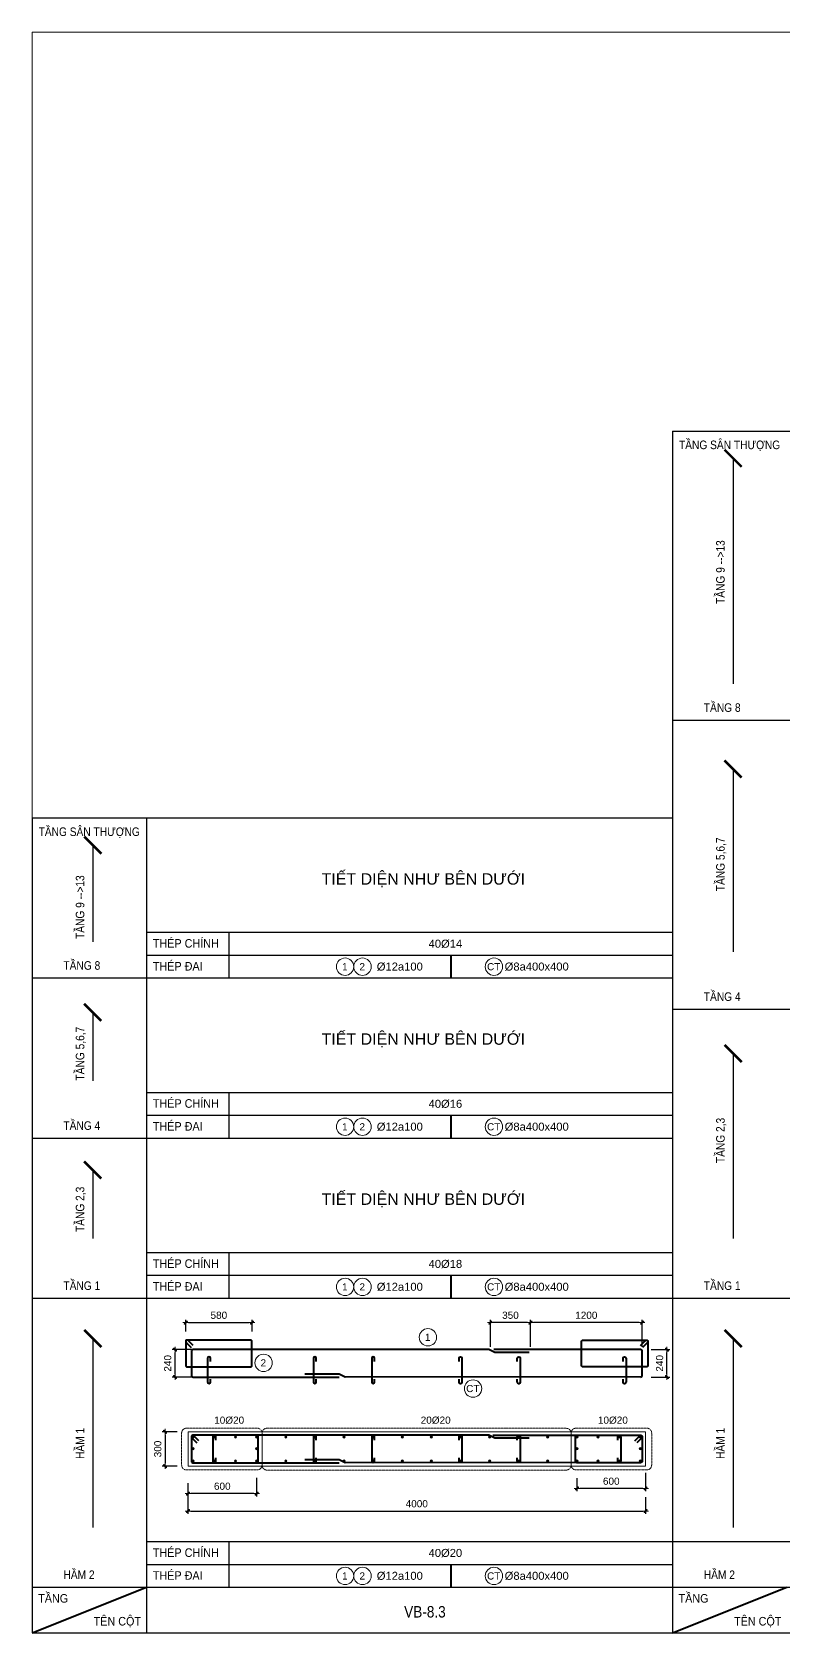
# Model space of a CAD drawing. Header units: millimetres. Extents: x -146909 to 4830753, y -683702 to -336947.
# Drawn here: x 4661384 to 4667957, y -448762 to -434762 of the extents above; entities that cross this region are included whole.
import ezdxf
from ezdxf.enums import TextEntityAlignment as Align

# ---------------------------------------------------------------- set-up
doc = ezdxf.new("R2010")
doc.units = ezdxf.units.MM
doc.header["$MEASUREMENT"] = 0
doc.linetypes.add('HIDDEN', pattern=[0.375, 0.25, -0.125])
doc.layers.get('0').update_dxf_attribs({"lineweight": 9})
doc.layers.get('Defpoints').update_dxf_attribs({"color": 10, "lineweight": 0})
for name, color, linetype, lineweight in [("'S_General_Cont_1 Thin", 1, 'Continuous', 18), ("'S_General_Text_3_Member name", 3, 'Continuous', 35), ('CDAI', 3, 'Continuous', 40), ('chunho.q', 1, 'Continuous', 13), ('CTHEP', 4, 'Continuous', 50), ('DBAO', 2, 'Continuous', 13), ('DMo', 9, 'HIDDEN', 9), ('KTH', 154, 'Continuous', 9), ('STICK', 1, 'Continuous', 9)]:
    doc.layers.add(name, color=color, linetype=linetype, lineweight=lineweight)
for name, color, linetype in [('DM', 1, 'Continuous'), ('TBL', 1, 'Continuous'), ('TX', 214, 'Continuous')]:
    doc.layers.add(name, color=color, linetype=linetype)
doc.styles.add('arial', font='arial.ttf', dxfattribs={"width": 0.85})
doc.styles.add('TTP-HelCon', font='arial.ttf')
doc.dimstyles.new('TTP-25', dxfattribs={"dimscale": 25, "dimtxt": 2.5, "dimasz": 1, "dimexe": 1, "dimexo": 1, "dimgap": 0.09, "dimtad": 0, "dimdec": 4, "dimrnd": 10, "dimzin": 9, "dimdsep": 46, "dimtxsty": 'TTP-HelCon', "dimblk": 'Stick', "dimcen": 0.09, "dimdle": 1.5, "dimclrd": 256, "dimclre": 256, "dimclrt": 1, "dimadec": 0, "dimazin": 0, "dimtfac": 1, "dimtdec": 4, "dimtmove": 0, "dimatfit": 3, "dimldrblk": 'ARCHTICK', "dimfxl": 1, "dimtvp": 1, "dimtolj": 1, "dimtzin": 0, "dimarcsym": 0})
doc.dimstyles.new('TTP-50', dxfattribs={"dimscale": 50, "dimtxt": 2.5, "dimasz": 1, "dimexe": 1, "dimexo": 1, "dimgap": 0.09, "dimtad": 0, "dimdec": 4, "dimzin": 9, "dimdsep": 46, "dimtxsty": 'arial', "dimblk": 'Stick', "dimcen": 0.09, "dimdle": 1.5, "dimclrd": 256, "dimclre": 256, "dimclrt": 1, "dimadec": 0, "dimazin": 0, "dimtfac": 1, "dimtdec": 4, "dimtmove": 0, "dimatfit": 3, "dimldrblk": 'ARCHTICK', "dimfxl": 1, "dimtvp": 1, "dimtolj": 1, "dimtzin": 0, "dimarcsym": 0})

# ---------------------------------------------------------------- blocks, each defined once
blk = doc.blocks.new('Stick')
at = {"layer": 'STICK'}
h = blk.add_hatch(color=256, dxfattribs=at)
edge = h.paths.add_edge_path()
edge.add_line((0.3, 0.5), (-0.5, -0.3))
edge.add_arc((-0.4, -0.4), 0.141, 135, 315)
edge.add_line((-0.3, -0.5), (0.5, 0.3))
edge.add_arc((0.4, 0.4), 0.141, 315, 495)
blk.add_line((1, 0), (-1, 0), dxfattribs=at)
blk.add_lwpolyline([(0.3, 0.5), (-0.5, -0.3, 1), (-0.3, -0.5), (0.5, 0.3, 1), (0.3, 0.5, 1)], format="xyb", dxfattribs=at)
blk = doc.blocks.new('*D388')
at = {"layer": 'Defpoints', "color": 0, "transparency": 16777216}
for p in [(4666770, -446284), (4666934, -446284), (4666770, -446524)]:
    blk.add_point(p, dxfattribs=at)
at = {"layer": 'KTH', "lineweight": -2, "transparency": 16777216}
for p, q in [((4666795, -446284), (4666959, -446284)), ((4666934, -446499), (4666934, -446309)), ((4666795, -446524), (4666959, -446524))]:
    blk.add_line(p, q, dxfattribs=at)
at = {"layer": 'KTH', "lineweight": -2, "transparency": 16777216, "xscale": 25, "yscale": 25, "zscale": 25}
for p, rotation in [((4666934, -446284), 90), ((4666934, -446524), 270)]:
    blk.add_blockref('Stick', p, dxfattribs=dict(at, rotation=rotation))
at = {"layer": 'KTH', "color": 1, "transparency": 16777216, "insert": (4666870, -446404), "char_height": 62.5, "attachment_point": 5, "rotation": 90, "style": 'TTP-HelCon'}
blk.add_mtext('\\A1;240', dxfattribs=at)
blk = doc.blocks.new('_ArchTick')
at = {"color": 0, "linetype": 'ByBlock', "const_width": 0.15}
blk.add_lwpolyline([(-0.5, -0.5), (0.5, 0.5)], dxfattribs=at)
blk = doc.blocks.new('*D389')
at = {"layer": 'Defpoints', "color": 0, "transparency": 16777216}
for p in [(4662634, -446284), (4662817, -446284), (4662817, -446524)]:
    blk.add_point(p, dxfattribs=at)
at = {"layer": 'KTH', "lineweight": -2, "transparency": 16777216}
for p, q in [((4662792, -446284), (4662609, -446284)), ((4662634, -446499), (4662634, -446309)), ((4662792, -446524), (4662609, -446524))]:
    blk.add_line(p, q, dxfattribs=at)
at = {"layer": 'KTH', "lineweight": -2, "transparency": 16777216, "xscale": 25, "yscale": 25, "zscale": 25}
for p, rotation in [((4662634, -446284), 90), ((4662634, -446524), 270)]:
    blk.add_blockref('Stick', p, dxfattribs=dict(at, rotation=rotation))
at = {"layer": 'KTH', "color": 1, "transparency": 16777216, "insert": (4662570, -446404), "char_height": 62.5, "attachment_point": 5, "rotation": 90, "style": 'TTP-HelCon'}
blk.add_mtext('\\A1;240', dxfattribs=at)
blk = doc.blocks.new('*D390')
at = {"layer": 'Defpoints', "color": 0, "transparency": 16777216}
for p in [(4662747, -447426), (4663347, -447381), (4662747, -447543)]:
    blk.add_point(p, dxfattribs=at)
at = {"layer": 'KTH', "lineweight": -2, "transparency": 16777216}
for p, q in [((4663347, -447406), (4663347, -447568)), ((4662747, -447451), (4662747, -447568)), ((4663322, -447543), (4662772, -447543))]:
    blk.add_line(p, q, dxfattribs=at)
at = {"layer": 'KTH', "lineweight": -2, "transparency": 16777216, "xscale": 25, "yscale": 25, "zscale": 25, "rotation": 180}
blk.add_blockref('Stick', (4662747, -447543), dxfattribs=at)
at = {"layer": 'KTH', "lineweight": -2, "transparency": 16777216, "xscale": 25, "yscale": 25, "zscale": 25}
blk.add_blockref('Stick', (4663347, -447543), dxfattribs=at)
at = {"layer": 'KTH', "color": 1, "transparency": 16777216, "insert": (4663047, -447479), "char_height": 62.5, "attachment_point": 5, "style": 'TTP-HelCon'}
blk.add_mtext('\\A1;600', dxfattribs=at)
blk = doc.blocks.new('*D391')
at = {"layer": 'Defpoints', "color": 0, "transparency": 16777216}
for p in [(4662747, -447490), (4666747, -447548), (4666747, -447696)]:
    blk.add_point(p, dxfattribs=at)
at = {"layer": 'KTH', "lineweight": -2, "transparency": 16777216}
for p, q in [((4662747, -447515), (4662747, -447721)), ((4666747, -447573), (4666747, -447721)), ((4662772, -447696), (4666722, -447696))]:
    blk.add_line(p, q, dxfattribs=at)
at = {"layer": 'KTH', "lineweight": -2, "transparency": 16777216, "xscale": 25, "yscale": 25, "zscale": 25, "rotation": 180}
blk.add_blockref('Stick', (4662747, -447696), dxfattribs=at)
at = {"layer": 'KTH', "lineweight": -2, "transparency": 16777216, "xscale": 25, "yscale": 25, "zscale": 25}
blk.add_blockref('Stick', (4666747, -447696), dxfattribs=at)
at = {"layer": 'KTH', "color": 1, "transparency": 16777216, "insert": (4664747, -447632), "char_height": 62.5, "attachment_point": 5, "style": 'TTP-HelCon'}
blk.add_mtext('\\A1;4000', dxfattribs=at)
blk = doc.blocks.new('*D392')
at = {"layer": 'Defpoints', "color": 0, "transparency": 16777216}
for p in [(4666147, -447382), (4666747, -447337), (4666147, -447498)]:
    blk.add_point(p, dxfattribs=at)
at = {"layer": 'KTH', "lineweight": -2, "transparency": 16777216}
for p, q in [((4666147, -447407), (4666147, -447523)), ((4666747, -447362), (4666747, -447523)), ((4666722, -447498), (4666172, -447498))]:
    blk.add_line(p, q, dxfattribs=at)
at = {"layer": 'KTH', "lineweight": -2, "transparency": 16777216, "xscale": 25, "yscale": 25, "zscale": 25, "rotation": 180}
blk.add_blockref('Stick', (4666147, -447498), dxfattribs=at)
at = {"layer": 'KTH', "lineweight": -2, "transparency": 16777216, "xscale": 25, "yscale": 25, "zscale": 25}
blk.add_blockref('Stick', (4666747, -447498), dxfattribs=at)
at = {"layer": 'KTH', "color": 1, "transparency": 16777216, "insert": (4666447, -447435), "char_height": 62.5, "attachment_point": 5, "style": 'TTP-HelCon'}
blk.add_mtext('\\A1;600', dxfattribs=at)
blk = doc.blocks.new('*D393')
at = {"layer": 'Defpoints', "color": 0, "transparency": 16777216}
for p in [(4665391, -446048), (4665391, -446284), (4665741, -446284)]:
    blk.add_point(p, dxfattribs=at)
at = {"layer": 'KTH', "lineweight": -2, "transparency": 16777216}
for p, q in [((4665391, -446259), (4665391, -446023)), ((4665741, -446259), (4665741, -446023)), ((4665716, -446048), (4665416, -446048))]:
    blk.add_line(p, q, dxfattribs=at)
at = {"layer": 'KTH', "lineweight": -2, "transparency": 16777216, "xscale": 25, "yscale": 25, "zscale": 25, "rotation": 180}
blk.add_blockref('Stick', (4665391, -446048), dxfattribs=at)
at = {"layer": 'KTH', "lineweight": -2, "transparency": 16777216, "xscale": 25, "yscale": 25, "zscale": 25}
blk.add_blockref('Stick', (4665741, -446048), dxfattribs=at)
at = {"layer": 'KTH', "color": 1, "transparency": 16777216, "insert": (4665566, -445984), "char_height": 62.5, "attachment_point": 5, "style": 'TTP-HelCon'}
blk.add_mtext('\\A1;350', dxfattribs=at)
blk = doc.blocks.new('*D394')
at = {"layer": 'Defpoints', "color": 0, "transparency": 16777216}
for p in [(4665741, -446048), (4665741, -446284), (4666717, -446284)]:
    blk.add_point(p, dxfattribs=at)
at = {"layer": 'KTH', "lineweight": -2, "transparency": 16777216}
for p, q in [((4665741, -446259), (4665741, -446023)), ((4666717, -446259), (4666717, -446023)), ((4666692, -446048), (4665766, -446048))]:
    blk.add_line(p, q, dxfattribs=at)
at = {"layer": 'KTH', "lineweight": -2, "transparency": 16777216, "xscale": 25, "yscale": 25, "zscale": 25, "rotation": 180}
blk.add_blockref('Stick', (4665741, -446048), dxfattribs=at)
at = {"layer": 'KTH', "lineweight": -2, "transparency": 16777216, "xscale": 25, "yscale": 25, "zscale": 25}
blk.add_blockref('Stick', (4666717, -446048), dxfattribs=at)
at = {"layer": 'KTH', "color": 1, "transparency": 16777216, "insert": (4666229, -445984), "char_height": 62.5, "attachment_point": 5, "style": 'TTP-HelCon'}
blk.add_mtext('\\A1;1200', dxfattribs=at)
blk = doc.blocks.new('*U371')
at = {"layer": 'CTHEP', "ltscale": 0.02, "const_width": 10}
blk.add_lwpolyline([(0, 5, -1), (0, -5, -1)], format="xyb", close=True, dxfattribs=at)
at = {"layer": 'Defpoints', "color": 1}
blk.add_circle((0, 0), 10, dxfattribs=at)
blk = doc.blocks.new('*U372')
at = {"layer": 'CDAI', "color": 0, "linetype": 'ByBlock', "lineweight": -2, "transparency": 16777216}
for p in [(0, 0), (185, 0), (370, 0), (555, 0)]:
    blk.add_blockref('*U371', p, dxfattribs=at)
blk = doc.blocks.new('*D395')
at = {"layer": 'Defpoints', "color": 0, "transparency": 16777216}
for p in [(4662677, -447003), (4662547, -447303), (4662677, -447303)]:
    blk.add_point(p, dxfattribs=at)
at = {"layer": 'KTH', "lineweight": -2, "transparency": 16777216}
for p, q in [((4662652, -447003), (4662522, -447003)), ((4662547, -447028), (4662547, -447278)), ((4662652, -447303), (4662522, -447303))]:
    blk.add_line(p, q, dxfattribs=at)
at = {"layer": 'KTH', "lineweight": -2, "transparency": 16777216, "xscale": 25, "yscale": 25, "zscale": 25}
for p, rotation in [((4662547, -447003), 90), ((4662547, -447303), 270)]:
    blk.add_blockref('Stick', p, dxfattribs=dict(at, rotation=rotation))
at = {"layer": 'KTH', "color": 1, "transparency": 16777216, "insert": (4662483, -447153), "char_height": 62.5, "attachment_point": 5, "rotation": 90, "style": 'TTP-HelCon'}
blk.add_mtext('\\A1;300', dxfattribs=at)
blk = doc.blocks.new('*U373')
at = {"layer": 'CTHEP', "ltscale": 0.02, "const_width": 10}
blk.add_lwpolyline([(0, 5, -1), (0, -5, -1)], format="xyb", close=True, dxfattribs=at)
at = {"layer": 'Defpoints', "color": 1}
blk.add_circle((0, 0), 10, dxfattribs=at)
blk = doc.blocks.new('*U374')
at = {"layer": 'CDAI', "color": 0, "linetype": 'ByBlock', "lineweight": -2, "transparency": 16777216}
blk.add_blockref('*U373', (0, 0), dxfattribs=at)
blk = doc.blocks.new('*U379')
at = {"layer": 'CTHEP', "ltscale": 0.02, "const_width": 10}
blk.add_lwpolyline([(0, 5, -1), (0, -5, -1)], format="xyb", close=True, dxfattribs=at)
at = {"layer": 'Defpoints', "color": 1}
blk.add_circle((0, 0), 10, dxfattribs=at)
blk = doc.blocks.new('*U370')
at = {"layer": 'CDAI', "color": 0, "linetype": 'ByBlock', "lineweight": -2, "transparency": 16777216}
blk.add_blockref('*U379', (0, 0), dxfattribs=at)
blk = doc.blocks.new('*U375')
at = {"layer": 'CTHEP', "ltscale": 0.02, "const_width": 10}
blk.add_lwpolyline([(0, 5, -1), (0, -5, -1)], format="xyb", close=True, dxfattribs=at)
at = {"layer": 'Defpoints', "color": 1}
blk.add_circle((0, 0), 10, dxfattribs=at)
blk = doc.blocks.new('*U376')
at = {"layer": 'CDAI', "color": 0, "linetype": 'ByBlock', "lineweight": -2, "transparency": 16777216}
blk.add_blockref('*U375', (0, 0), dxfattribs=at)
blk = doc.blocks.new('*U377')
at = {"layer": 'CTHEP', "ltscale": 0.02, "const_width": 10}
blk.add_lwpolyline([(0, 5, -1), (0, -5, -1)], format="xyb", close=True, dxfattribs=at)
at = {"layer": 'Defpoints', "color": 1}
blk.add_circle((0, 0), 10, dxfattribs=at)
blk = doc.blocks.new('*U378')
at = {"layer": 'CDAI', "color": 0, "linetype": 'ByBlock', "lineweight": -2, "transparency": 16777216}
for p in [(0, 0), (255, 0), (509, 0), (764, 0), (1018, 0), (1273, 0), (1527, 0), (1782, 0), (2036, 0), (2291, 0), (2545, 0), (2800, 0)]:
    blk.add_blockref('*U377', p, dxfattribs=at)
blk = doc.blocks.new('*D396')
at = {"layer": 'Defpoints', "color": 0, "transparency": 16777216}
for p in [(4662728, -446152), (4663307, -446048), (4663307, -446152)]:
    blk.add_point(p, dxfattribs=at)
at = {"layer": 'KTH', "lineweight": -2, "transparency": 16777216}
for p, q in [((4662728, -446127), (4662728, -446023)), ((4663307, -446127), (4663307, -446023)), ((4662753, -446048), (4663282, -446048))]:
    blk.add_line(p, q, dxfattribs=at)
at = {"layer": 'KTH', "lineweight": -2, "transparency": 16777216, "xscale": 25, "yscale": 25, "zscale": 25, "rotation": 180}
blk.add_blockref('Stick', (4662728, -446048), dxfattribs=at)
at = {"layer": 'KTH', "lineweight": -2, "transparency": 16777216, "xscale": 25, "yscale": 25, "zscale": 25}
blk.add_blockref('Stick', (4663307, -446048), dxfattribs=at)
at = {"layer": 'KTH', "color": 1, "transparency": 16777216, "insert": (4663017, -445984), "char_height": 62.5, "attachment_point": 5, "style": 'TTP-HelCon'}
blk.add_mtext('\\A1;580', dxfattribs=at)
blk = doc.blocks.new('sign of slab')
at = {"layer": "'S_General_Cont_1 Thin"}
blk.add_circle((-10, 0), 475, dxfattribs=at)
at = {"layer": "'S_General_Text_3_Member name", "style": 'arial'}
blk.add_attdef('S', text='', height=250, dxfattribs=at).set_placement((-23, -1), align=Align.MIDDLE_CENTER)
blk = doc.blocks.new('*U368')
at = {"layer": 'CTHEP', "ltscale": 0.02, "const_width": 10}
blk.add_lwpolyline([(0, 5, -1), (0, -5, -1)], format="xyb", close=True, dxfattribs=at)
at = {"layer": 'Defpoints', "color": 1}
blk.add_circle((0, 0), 10, dxfattribs=at)
blk = doc.blocks.new('*U369')
at = {"layer": 'CDAI', "color": 0, "linetype": 'ByBlock', "lineweight": -2, "transparency": 16777216}
blk.add_blockref('*U368', (0, 0), dxfattribs=at)
blk = doc.blocks.new('*U380')
at = {"layer": 'CTHEP', "ltscale": 0.02, "const_width": 10}
blk.add_lwpolyline([(0, 5, -1), (0, -5, -1)], format="xyb", close=True, dxfattribs=at)
at = {"layer": 'Defpoints', "color": 1}
blk.add_circle((0, 0), 10, dxfattribs=at)
blk = doc.blocks.new('*U381')
at = {"layer": 'CDAI', "color": 0, "linetype": 'ByBlock', "lineweight": -2, "transparency": 16777216}
for p in [(0, 0), (255, 0), (509, 0), (764, 0), (1018, 0), (1273, 0), (1527, 0), (1782, 0), (2036, 0), (2291, 0), (2545, 0), (2800, 0)]:
    blk.add_blockref('*U380', p, dxfattribs=at)
blk = doc.blocks.new('*U384')
at = {"layer": 'CTHEP', "ltscale": 0.02, "const_width": 10}
blk.add_lwpolyline([(0, 5, -1), (0, -5, -1)], format="xyb", close=True, dxfattribs=at)
at = {"layer": 'Defpoints', "color": 1}
blk.add_circle((0, 0), 10, dxfattribs=at)
blk = doc.blocks.new('*U385')
at = {"layer": 'CDAI', "color": 0, "linetype": 'ByBlock', "lineweight": -2, "transparency": 16777216}
for p in [(0, 0), (185, 0), (370, 0), (555, 0)]:
    blk.add_blockref('*U384', p, dxfattribs=at)
blk = doc.blocks.new('*U382')
at = {"layer": 'CTHEP', "ltscale": 0.02, "const_width": 10}
blk.add_lwpolyline([(0, 5, -1), (0, -5, -1)], format="xyb", close=True, dxfattribs=at)
at = {"layer": 'Defpoints', "color": 1}
blk.add_circle((0, 0), 10, dxfattribs=at)
blk = doc.blocks.new('*U383')
at = {"layer": 'CDAI', "color": 0, "linetype": 'ByBlock', "lineweight": -2, "transparency": 16777216}
for p in [(0, 0), (185, 0), (370, 0), (555, 0)]:
    blk.add_blockref('*U382', p, dxfattribs=at)
blk = doc.blocks.new('*U386')
at = {"layer": 'CTHEP', "ltscale": 0.02, "const_width": 10}
blk.add_lwpolyline([(0, 5, -1), (0, -5, -1)], format="xyb", close=True, dxfattribs=at)
at = {"layer": 'Defpoints', "color": 1}
blk.add_circle((0, 0), 10, dxfattribs=at)
blk = doc.blocks.new('*U387')
at = {"layer": 'CDAI', "color": 0, "linetype": 'ByBlock', "lineweight": -2, "transparency": 16777216}
for p in [(0, 0), (185, 0), (370, 0), (555, 0)]:
    blk.add_blockref('*U386', p, dxfattribs=at)

msp = doc.modelspace()

# ---------------------------------------------------------------- linework, layer by layer
at = {"layer": 'CDAI', "color": 214}
for p, q in [((4665043.5542, -442834.30619), (4665043.5542, -443034.30619)), ((4665043.5542, -444234.30619), (4665043.5542, -444434.30619)), ((4665043.5542, -445634.30619), (4665043.5542, -445834.30619)), ((4665043.5542, -448161.98892), (4665043.5542, -448361.98892)), ((4661384.0124, -448761.98892), (4662384.0124, -448361.98892)), ((4666981.50187, -448761.98892), (4667981.50187, -448361.98892))]:
    msp.add_line(p, q, dxfattribs=at)
at = {"layer": 'CDAI'}
for points in [[(4662793.27035, -446248.10741), (4662748.95015, -446203.78721, 0.6681786379), (4662727.61132, -446212.62604), (4662727.61132, -446423.12604, 0.4142135624), (4662740.11132, -446435.62604), (4663294.11132, -446435.62604, 0.4142135624), (4663306.61132, -446423.12604), (4663306.61132, -446212.62604, 0.4142135624), (4663294.11132, -446200.12604), (4662740.11132, -446200.12604, 0.6681786379), (4662731.27249, -446221.46488), (4662775.59268, -446265.78508)], [(4666701.59899, -446248.10741), (4666745.91919, -446203.78721, -0.6681786379), (4666767.25803, -446212.62604), (4666767.25803, -446423.12604, -0.4142135624), (4666754.75803, -446435.62604), (4666200.75803, -446435.62604, -0.4142135624), (4666188.25803, -446423.12604), (4666188.25803, -446212.62604, -0.4142135624), (4666200.75803, -446200.12604), (4666754.75803, -446200.12604, -0.6681786379), (4666763.59686, -446221.46488), (4666719.27666, -446265.78508)], [(4662943.68467, -446386.55869), (4662943.68467, -446359.05869, 1), (4662918.68467, -446359.05869), (4662918.68467, -446569.55869, 1), (4662943.68467, -446569.55869), (4662943.68467, -446542.05869)], [(4663869.02558, -446386.55869), (4663869.02558, -446359.05869, 1), (4663844.02558, -446359.05869), (4663844.02558, -446569.55869, 1), (4663869.02558, -446569.55869), (4663869.02558, -446542.05869)], [(4664378.11649, -446386.55869), (4664378.11649, -446359.05869, 1), (4664353.11649, -446359.05869), (4664353.11649, -446569.55869, 1), (4664378.11649, -446569.55869), (4664378.11649, -446542.05869)], [(4665116.75286, -446386.55869), (4665116.75286, -446359.05869, -1), (4665141.75286, -446359.05869), (4665141.75286, -446569.55869, -1), (4665116.75286, -446569.55869), (4665116.75286, -446542.05869)], [(4665625.84376, -446386.55869), (4665625.84376, -446359.05869, -1), (4665650.84376, -446359.05869), (4665650.84376, -446569.55869, -1), (4665625.84376, -446569.55869), (4665625.84376, -446542.05869)], [(4666551.18467, -446386.55869), (4666551.18467, -446359.05869, -1), (4666576.18467, -446359.05869), (4666576.18467, -446569.55869, -1), (4666551.18467, -446569.55869), (4666551.18467, -446542.05869)], [(4662843.09371, -447081.15255), (4662798.77351, -447036.83235, 0.6681786379), (4662777.43467, -447045.67119), (4662777.43467, -447260.67119, 0.4142135624), (4662789.93467, -447273.17119), (4663347.80859, -447273.17119, 0.4142135624), (4663360.30859, -447260.67119), (4663360.30859, -447045.67119, 0.4142135624), (4663347.80859, -447033.17119), (4662789.93467, -447033.17119, 0.6681786379), (4662781.09584, -447054.51002), (4662825.41604, -447098.83022)], [(4662989.93467, -447075.67119), (4662989.93467, -447048.17119, 1), (4662964.93467, -447048.17119), (4662964.93467, -447258.67119, 1), (4662989.93467, -447258.67119), (4662989.93467, -447231.17119)], [(4663869.02558, -447075.67119), (4663869.02558, -447048.17119, 1), (4663844.02558, -447048.17119), (4663844.02558, -447258.67119, 1), (4663869.02558, -447258.67119), (4663869.02558, -447231.17119)], [(4664378.11649, -447075.67119), (4664378.11649, -447048.17119, 1), (4664353.11649, -447048.17119), (4664353.11649, -447258.67119, 1), (4664378.11649, -447258.67119), (4664378.11649, -447231.17119)], [(4665116.75286, -447075.67119), (4665116.75286, -447048.17119, -1), (4665141.75286, -447048.17119), (4665141.75286, -447258.67119, -1), (4665116.75286, -447258.67119), (4665116.75286, -447231.17119)], [(4665625.84376, -447075.67119), (4665625.84376, -447048.17119, -1), (4665650.84376, -447048.17119), (4665650.84376, -447258.67119, -1), (4665625.84376, -447258.67119), (4665625.84376, -447231.17119)], [(4666651.77564, -447081.15255), (4666696.09584, -447036.83235, -0.6681786379), (4666717.43467, -447045.67119), (4666717.43467, -447260.67119, -0.4142135624), (4666704.93467, -447273.17119), (4666147.06076, -447273.17119, -0.4142135624), (4666134.56076, -447260.67119), (4666134.56076, -447045.67119, -0.4142135624), (4666147.06076, -447033.17119), (4666704.93467, -447033.17119, -0.6681786379), (4666713.77351, -447054.51002), (4666669.45331, -447098.83022)], [(4666504.93467, -447075.67119), (4666504.93467, -447048.17119, -1), (4666529.93467, -447048.17119), (4666529.93467, -447258.67119, -1), (4666504.93467, -447258.67119), (4666504.93467, -447231.17119)]]:
    msp.add_lwpolyline(points, format="xyb", dxfattribs=at)
at = {"layer": 'CDAI', "ltscale": 0.02}
for points in [[(4665728.13377, -446308.82207), (4665428.39791, -446308.82207), (4665378.39791, -446283.82207), (4662792.43467, -446283.82207, 0.4142135624), (4662777.43467, -446298.82207), (4662777.43467, -446508.82207, 0.4142135624), (4662792.43467, -446523.82207), (4664068.98351, -446523.82207)], [(4666702.43467, -446523.82207, 0.4142135624), (4666717.43467, -446508.82207), (4666717.43467, -446298.82207, 0.4142135624), (4666702.43467, -446283.82207), (4665421.51396, -446283.82207)], [(4665728.13377, -447058.17119), (4665428.39791, -447058.17119), (4665378.39791, -447033.17119), (4662792.43467, -447033.17119, 0.4142135624), (4662777.43467, -447048.17119), (4662777.43467, -447258.17119, 0.4142135624), (4662792.43467, -447273.17119), (4664069.06476, -447273.17119)]]:
    msp.add_lwpolyline(points, format="xyb", dxfattribs=at)
for points in [[(4666707.16314, -446523.05729), (4664120.09971, -446524.09065), (4664070.09971, -446499.09065), (4663769.32249, -446499.09065)], [(4665411.19961, -447033.17119), (4666702.43467, -447033.17119)], [(4666707.16314, -447272.40641), (4664120.09971, -447273.43977), (4664070.09971, -447248.43977), (4663769.32249, -447248.43977)]]:
    msp.add_lwpolyline(points, dxfattribs=at)
at = {"layer": 'DBAO', "color": 1}
msp.add_lwpolyline([(4678134.0124, -448761.98892), (4661384.0124, -448761.98892), (4661384.0124, -434761.98892), (4678134.0124, -434761.98892)], close=True, dxfattribs=at)
at = {"layer": 'DBAO'}
msp.add_lwpolyline([(4663177.43467, -447303.71134), (4662747.43467, -447303.17119), (4662747.43467, -447003.17119), (4666747.43467, -447003.17119), (4666747.43467, -447303.15822), (4663177.44332, -447303.71134)], dxfattribs=at)
at = {"layer": 'DMo', "color": 6, "ltscale": 10}
msp.add_lwpolyline([(4663351.3884, -446970.89006), (4662734.59438, -446970.89006, 0.4142135624), (4662691.65472, -447013.82972), (4662691.65472, -447293.22635, 0.4142135624), (4662734.59438, -447336.16602), (4663351.3884, -447336.16602, 0.4142135624), (4663394.32806, -447293.22635), (4663394.32806, -447013.82972, 0.4142135624)], format="xyb", close=True, dxfattribs=at)
for points in [[(4666096.20232, -447014.87492, 0.4142135624), (4666053.26266, -446971.93526), (4663437.26773, -446971.93526, 0.4142135624), (4663394.32806, -447014.87492)], [(4663394.32806, -447013.82972), (4663394.32806, -447294.27155, 0.4142135624), (4663437.26773, -447337.21122), (4666053.26266, -447337.21122, 0.4142135624), (4666096.20232, -447294.27155), (4666096.20232, -447013.82972)], [(4666757.3678, -446970.89006), (4666139.14198, -446970.89006, 0.4142135624), (4666096.20232, -447013.82972), (4666096.20232, -447293.22635, 0.4142135624), (4666139.14198, -447336.16602), (4666757.3678, -447336.16602, 0.4142135624), (4666800.30746, -447293.22635), (4666800.30746, -447013.82972, 0.4142135624), (4666757.3678, -446970.89006)]]:
    msp.add_lwpolyline(points, format="xyb", dxfattribs=at)
at = {"layer": 'TBL'}
for p, q in [((4666981.50187, -438251.25797), (4666981.50187, -448761.98892)), ((4666981.50187, -438251.25797), (4677708.16403, -438251.25797)), ((4666981.50187, -440778.94071), (4677708.16403, -440778.94071)), ((4661384.0124, -441634.30619), (4661384.0124, -448761.98892)), ((4661384.0124, -441634.30619), (4666981.50187, -441634.30619)), ((4662384.0124, -441634.30619), (4662384.0124, -448761.98892)), ((4666981.50187, -441634.30619), (4666981.50187, -448761.98892)), ((4662384.0124, -442634.30619), (4666981.50187, -442634.30619)), ((4663105.60653, -442634.30619), (4663105.60653, -443034.30619)), ((4661384.0124, -443034.30619), (4666981.50187, -443034.30619)), ((4666981.50187, -443306.62345), (4677708.16403, -443306.62345)), ((4662384.0124, -444034.30619), (4666981.50187, -444034.30619)), ((4663105.60653, -444034.30619), (4663105.60653, -444434.30619)), ((4661384.0124, -444434.30619), (4666981.50187, -444434.30619)), ((4662384.0124, -445434.30619), (4666981.50187, -445434.30619)), ((4663105.60653, -445434.30619), (4663105.60653, -445834.30619)), ((4661384.0124, -445834.30619), (4666981.50187, -445834.30619)), ((4666981.50187, -445834.30619), (4677708.16403, -445834.30619)), ((4662384.0124, -447961.98892), (4666981.50187, -447961.98892)), ((4663105.60653, -447961.98892), (4663105.60653, -448361.98892)), ((4666981.50187, -447961.98892), (4677708.16403, -447961.98892)), ((4661384.0124, -448361.98892), (4666981.50187, -448361.98892)), ((4666981.50187, -448361.98892), (4677708.16403, -448361.98892)), ((4661384.0124, -448761.98892), (4666981.50187, -448761.98892)), ((4666981.50187, -448761.98892), (4670839.23041, -448761.98892)), ((4666981.50187, -448761.98892), (4677545.60831, -448761.98892))]:
    msp.add_line(p, q, dxfattribs=at)
at = {"layer": 'TBL', "color": 8}
for p, q in [((4662384.0124, -442834.30619), (4666981.50187, -442834.30619)), ((4662384.0124, -444234.30619), (4666981.50187, -444234.30619)), ((4662384.0124, -445634.30619), (4666981.50187, -445634.30619)), ((4662384.0124, -448161.98892), (4666981.50187, -448161.98892))]:
    msp.add_line(p, q, dxfattribs=at)

# ---------------------------------------------------------------- block references
ref = msp.add_blockref('sign of slab', (4664122.25538, -442935.40229), dxfattribs=dict(xscale=0.16, yscale=0.16, zscale=0.16))
ref.add_attrib('S', '1', dxfattribs={"layer": 'DM', "height": 62.5, "style": 'arial'}).set_placement((4664118.50136, -442935.55918), align=Align.MIDDLE_CENTER)
ref = msp.add_blockref('sign of slab', (4664274.22096, -442935.40229), dxfattribs=dict(xscale=0.16, yscale=0.16, zscale=0.16))
ref.add_attrib('S', '2', dxfattribs={"layer": 'DM', "height": 62.5, "style": 'arial'}).set_placement((4664270.46694, -442935.55918), align=Align.MIDDLE_CENTER)
ref = msp.add_blockref('sign of slab', (4665423.31632, -442935.40229), dxfattribs=dict(xscale=0.16, yscale=0.16, zscale=0.16))
ref.add_attrib('S', 'CT', dxfattribs={"layer": 'DM', "height": 62.5, "style": 'arial'}).set_placement((4665419.5623, -442935.55918), align=Align.MIDDLE_CENTER)
ref = msp.add_blockref('sign of slab', (4664122.25538, -444335.40229), dxfattribs=dict(xscale=0.16, yscale=0.16, zscale=0.16))
ref.add_attrib('S', '1', dxfattribs={"layer": 'DM', "height": 62.5, "style": 'arial'}).set_placement((4664118.50136, -444335.55918), align=Align.MIDDLE_CENTER)
ref = msp.add_blockref('sign of slab', (4664274.22096, -444335.40229), dxfattribs=dict(xscale=0.16, yscale=0.16, zscale=0.16))
ref.add_attrib('S', '2', dxfattribs={"layer": 'DM', "height": 62.5, "style": 'arial'}).set_placement((4664270.46694, -444335.55918), align=Align.MIDDLE_CENTER)
ref = msp.add_blockref('sign of slab', (4665423.31632, -444335.40229), dxfattribs=dict(xscale=0.16, yscale=0.16, zscale=0.16))
ref.add_attrib('S', 'CT', dxfattribs={"layer": 'DM', "height": 62.5, "style": 'arial'}).set_placement((4665419.5623, -444335.55918), align=Align.MIDDLE_CENTER)
ref = msp.add_blockref('sign of slab', (4664122.25538, -445735.40229), dxfattribs=dict(xscale=0.16, yscale=0.16, zscale=0.16))
ref.add_attrib('S', '1', dxfattribs={"layer": 'DM', "height": 62.5, "style": 'arial'}).set_placement((4664118.50136, -445735.55918), align=Align.MIDDLE_CENTER)
ref = msp.add_blockref('sign of slab', (4664274.22096, -445735.40229), dxfattribs=dict(xscale=0.16, yscale=0.16, zscale=0.16))
ref.add_attrib('S', '2', dxfattribs={"layer": 'DM', "height": 62.5, "style": 'arial'}).set_placement((4664270.46694, -445735.55918), align=Align.MIDDLE_CENTER)
ref = msp.add_blockref('sign of slab', (4665423.31632, -445735.40229), dxfattribs=dict(xscale=0.16, yscale=0.16, zscale=0.16))
ref.add_attrib('S', 'CT', dxfattribs={"layer": 'DM', "height": 62.5, "style": 'arial'}).set_placement((4665419.5623, -445735.55918), align=Align.MIDDLE_CENTER)
ref = msp.add_blockref('sign of slab', (4664846.28286, -446176.28944), dxfattribs=dict(xscale=0.16, yscale=0.16, zscale=0.16))
ref.add_attrib('S', '1', dxfattribs={"layer": 'DM', "height": 62.5, "style": 'arial'}).set_placement((4664842.52885, -446176.44634), align=Align.MIDDLE_CENTER)
ref = msp.add_blockref('sign of slab', (4663409.50101, -446399.7781), dxfattribs=dict(xscale=0.16, yscale=0.16, zscale=0.16))
ref.add_attrib('S', '2', dxfattribs={"layer": 'DM', "height": 62.5, "style": 'arial'}).set_placement((4663405.747, -446399.93499), align=Align.MIDDLE_CENTER)
ref = msp.add_blockref('sign of slab', (4665240.64028, -446624.34392), dxfattribs=dict(xscale=0.16, yscale=0.16, zscale=0.16))
ref.add_attrib('S', 'CT', dxfattribs={"layer": 'DM', "height": 62.5, "style": 'arial'}).set_placement((4665236.88627, -446624.50081), align=Align.MIDDLE_CENTER)
ref = msp.add_blockref('sign of slab', (4664122.25538, -448263.08503), dxfattribs=dict(xscale=0.16, yscale=0.16, zscale=0.16))
ref.add_attrib('S', '1', dxfattribs={"layer": 'DM', "height": 62.5, "style": 'arial'}).set_placement((4664118.50136, -448263.24192), align=Align.MIDDLE_CENTER)
ref = msp.add_blockref('sign of slab', (4664274.22096, -448263.08503), dxfattribs=dict(xscale=0.16, yscale=0.16, zscale=0.16))
ref.add_attrib('S', '2', dxfattribs={"layer": 'DM', "height": 62.5, "style": 'arial'}).set_placement((4664270.46694, -448263.24192), align=Align.MIDDLE_CENTER)
ref = msp.add_blockref('sign of slab', (4665423.31632, -448263.08503), dxfattribs=dict(xscale=0.16, yscale=0.16, zscale=0.16))
ref.add_attrib('S', 'CT', dxfattribs={"layer": 'DM', "height": 62.5, "style": 'arial'}).set_placement((4665419.5623, -448263.24192), align=Align.MIDDLE_CENTER)
at = {"layer": 'CDAI', "color": 214}
for name, p in [('*U372', (4662792.43467, -447048.17119)), ('*U378', (4663347.43467, -447048.17119))]:
    msp.add_blockref(name, p, dxfattribs=at)
at = {"layer": 'CDAI', "color": 214, "xscale": -1, "rotation": 180}
for name, p in [('*U374', (4662792.43467, -447150.92119)), ('*U370', (4663347.43467, -447150.92119)), ('*U385', (4662792.43467, -447258.17119)), ('*U381', (4663347.43467, -447258.17119))]:
    msp.add_blockref(name, p, dxfattribs=at)
at = {"layer": 'CDAI', "color": 214, "xscale": -1}
msp.add_blockref('*U383', (4666702.43467, -447048.17119), dxfattribs=at)
at = {"layer": 'CDAI', "color": 214, "rotation": 180}
for name, p in [('*U369', (4666147.43467, -447150.92119)), ('*U376', (4666702.43467, -447150.92119)), ('*U387', (4666702.43467, -447258.17119))]:
    msp.add_blockref(name, p, dxfattribs=at)

# ---------------------------------------------------------------- texts
at = {"layer": 'chunho.q', "color": 1, "style": 'arial', "width": 0.85}
for s, p in [('TẦNG SÂN THƯỢNG', (4667038.98927, -438409.60924)), ('TẦNG 8', (4667256.14686, -440706.94071)), ('TẦNG SÂN THƯỢNG', (4661441.4998, -441792.65745)), ('TẦNG 8', (4661658.65739, -442962.30619)), ('TẦNG 4', (4667256.14686, -443234.62345)), ('TẦNG 4', (4661658.65739, -444362.30619)), ('TẦNG 1', (4661658.65739, -445762.30619)), ('TẦNG 1', (4667256.14686, -445762.30619)), ('HẦM 2', (4661658.65739, -448289.98892)), ('HẦM 2', (4667256.14686, -448289.98892))]:
    msp.add_text(s, height=75, dxfattribs=at).set_placement(p)
for s, p in [('TẦNG 9 -->13', (4667438.83426, -439763.23797)), ('TẦNG 5,6,7', (4667438.83426, -442275.18862)), ('TẦNG 9 -->13', (4661841.34479, -442693.21046)), ('TẦNG 5,6,7', (4661841.34479, -443930.7949)), ('TẦNG 2,3', (4667438.83426, -444652.83499)), ('TẦNG 2,3', (4661841.34479, -445255.46415)), ('HẦM 1', (4661841.34479, -447240.2111)), ('HẦM 1', (4667438.83426, -447240.2111))]:
    msp.add_text(s, height=75, rotation=90, dxfattribs=at).set_placement(p)
at = {"layer": 'chunho.q', "color": 1, "style": 'arial'}
for s, p in [('10%%C20', (4662976.17863, -446932.00567)), ('20%%C20', (4664781.30063, -446932.00567)), ('10%%C20', (4666330.21613, -446932.00567))]:
    msp.add_text(s, height=62.5, dxfattribs=at).set_placement(p)
at = {"layer": 'TX', "color": 2, "style": 'arial'}
for s, height, p in [('TIẾT DIỆN NHƯ BÊN DƯỚI', 100, (4664803.80322, -442167.96589)), ('40%%C14', 70, (4664997.15322, -442734.30619)), ('%%C12a100', 70, (4664598.73219, -442934.30619)), ('%%C8a400x400', 70, (4665795.4412, -442934.30619)), ('TIẾT DIỆN NHƯ BÊN DƯỚI', 100, (4664803.80322, -443567.96589)), ('40%%C16', 70, (4664997.15322, -444134.30619)), ('%%C12a100', 70, (4664598.73219, -444334.30619)), ('%%C8a400x400', 70, (4665795.4412, -444334.30619)), ('TIẾT DIỆN NHƯ BÊN DƯỚI', 100, (4664803.80322, -444967.96589)), ('40%%C18', 70, (4664997.15322, -445534.30619)), ('%%C12a100', 70, (4664598.73219, -445734.30619)), ('%%C8a400x400', 70, (4665795.4412, -445734.30619)), ('40%%C20', 70, (4664997.15322, -448061.98892)), ('%%C12a100', 70, (4664598.73219, -448261.98892)), ('%%C8a400x400', 70, (4665795.4412, -448261.98892))]:
    msp.add_text(s, height=height, dxfattribs=at).set_placement(p, align=Align.MIDDLE_CENTER)
at = {"layer": 'TX', "color": 2, "style": 'arial', "width": 0.9}
for s, p in [('THÉP CHÍNH', (4662440.27118, -442731.6218)), ('THÉP ĐAI', (4662440.27118, -442931.6218)), ('THÉP CHÍNH', (4662440.27118, -444131.6218)), ('THÉP ĐAI', (4662440.27118, -444331.6218)), ('THÉP CHÍNH', (4662440.27118, -445531.6218)), ('THÉP ĐAI', (4662440.27118, -445731.6218)), ('THÉP CHÍNH', (4662440.27118, -448059.30454)), ('THÉP ĐAI', (4662440.27118, -448259.30454)), ('TẦNG', (4661437.95846, -448459.30454)), ('TẦNG', (4667035.44794, -448459.30454)), ('TÊN CỘT', (4661922.89704, -448659.30454)), ('TÊN CỘT', (4667520.38651, -448659.30454))]:
    msp.add_text(s, height=75, dxfattribs=at).set_placement(p, align=Align.MIDDLE_LEFT)
at = {"layer": 'TX', "color": 2, "insert": (4664637.02293, -448526.68797), "char_height": 100, "width": 1911.8993861, "attachment_point": 1, "style": 'arial'}
msp.add_mtext('VB-8.3', dxfattribs=at)

# ---------------------------------------------------------------- dimensions: what is measured, and where the dimension line sits
at = {"layer": 'KTH'}
dim = msp.add_linear_dim(base=(4663306.61132, -446047.87675), p1=(4662727.61132, -446152.05469), p2=(4663306.61132, -446152.05469), dimstyle='TTP-25', dxfattribs=at)
dim.commit()
dim.dimension.update_dxf_attribs({"geometry": '*D396', "text_midpoint": (4663017.11132, -445984.05512)})
for base, p1, p2, angle, picture, middle in [((4665391.32747, -446047.87675), (4665741.32747, -446283.82207), (4665391.32747, -446283.82207), 180, '*D393', (4665566.32747, -445984.01249)), ((4662633.91111, -446283.82207), (4662817.43467, -446523.82207), (4662817.43467, -446283.82207), 90, '*D389', (4662570.08949, -446403.82207)), ((4666934.09923, -446283.82207), (4666769.97443, -446523.82207), (4666769.97443, -446283.82207), 90, '*D388', (4666870.27761, -446403.82207)), ((4662546.77993, -447303.17119), (4662677.23343, -447003.17119), (4662677.23343, -447303.17119), 90, '*D395', (4662482.91567, -447153.17119)), ((4662747.43467, -447542.83409), (4663347.43467, -447381.02384), (4662747.43467, -447426.02384), 180, '*D390', (4663047.43467, -447479.01247)), ((4666147.13495, -447498.37363), (4666747.13495, -447336.56339), (4666147.13495, -447381.56339), 180, '*D392', (4666447.13495, -447434.55201))]:
    dim = msp.add_linear_dim(base=base, p1=p1, p2=p2, angle=angle, dimstyle='TTP-25', dxfattribs=at)
    dim.commit()
    dim.dimension.update_dxf_attribs({"geometry": picture, "text_midpoint": middle})
dim = msp.add_linear_dim(base=(4665741.32747, -446047.87675), p1=(4666717.43467, -446283.82207), p2=(4665741.32747, -446283.82207), angle=180, text='1200', dimstyle='TTP-25', dxfattribs=at)
dim.commit()
dim.dimension.update_dxf_attribs({"geometry": '*D394', "text_midpoint": (4666229.38107, -445984.05512)})
dim = msp.add_linear_dim(base=(4666747.43467, -447696.31732), p1=(4662747.43467, -447489.96847), p2=(4666747.43467, -447548.3736), dimstyle='TTP-25', override={"dimrnd": 0}, dxfattribs=at)
dim.commit()
dim.dimension.update_dxf_attribs({"geometry": '*D391', "text_midpoint": (4664747.43467, -447632.49569)})

# ---------------------------------------------------------------- leaders
at = {"layer": 'DM'}
for points in [[(4667512.06494, -438489.39989), (4667512.06494, -440463.04353)], [(4667512.06494, -441206.77389), (4667512.06494, -442804.96691)], [(4661914.57547, -441872.44811), (4661914.57547, -442718.409)], [(4661914.57547, -443334.45663), (4661914.57547, -443932.64964)], [(4667512.06494, -443694.24292), (4667512.06494, -445311.16241)], [(4661914.57547, -444712.96939), (4661914.57547, -445311.16241)], [(4661914.57547, -446186.67517), (4661914.57547, -447838.84514)], [(4667512.06494, -446186.67517), (4667512.06494, -447838.84514)]]:
    msp.add_leader(points, dimstyle='TTP-50', override={"dimasz": 3, "dimgap": 0.09, "dimtad": 0}, dxfattribs=at)

doc.saveas('drawing.dxf')
